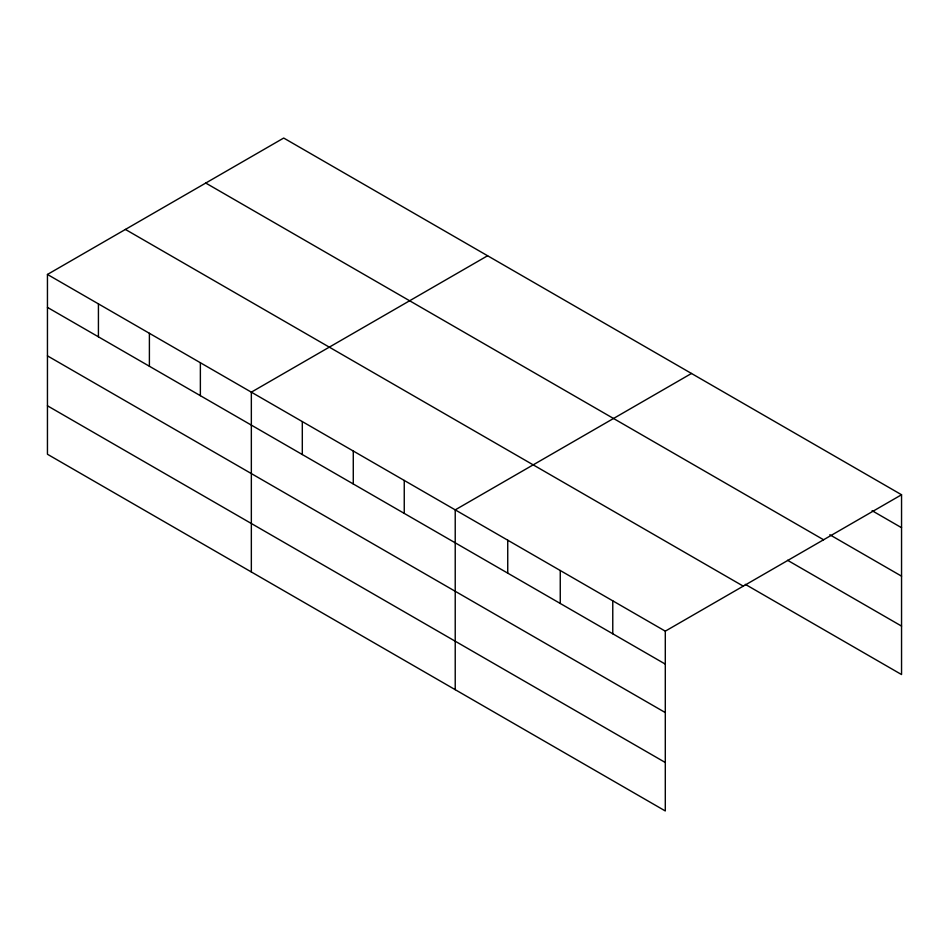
<?xml version="1.0" encoding="UTF-8"?>
<svg xmlns="http://www.w3.org/2000/svg" width="949" height="949" viewBox="0 0 949 949"><rect width="100%" height="100%" fill="white"/><g stroke="black" fill="none" stroke-linecap="round" stroke-linejoin="round"><path stroke-width="1.42" d="M665.296 712.569L665.296 631.156L47.45 274.451L47.45 454.251L665.296 810.956L665.296 712.569L47.45 355.863M745.285 584.335L901.55 674.549L901.55 494.749L283.704 138.044L47.45 274.451M487.596 255.756L251.343 392.162L251.343 571.962M691.489 373.467L455.223 509.874L455.223 689.674M665.296 631.156L901.55 494.749M872.095 510.692L901.55 527.703M829.817 534.75L901.55 576.162M205.743 183.05L823.59 539.767M787.551 560.278L901.55 626.091M125.41 229.433L743.257 586.138M47.45 307.393L665.296 664.11M47.45 405.792L665.296 762.498M612.769 600.836L612.769 633.79M560.254 570.515L560.254 603.469M507.739 540.195L507.739 573.149M404.25 480.443L404.25 513.397M353.277 451.012L353.277 483.966M302.304 421.581L302.304 454.535M200.369 362.732L200.369 395.686M149.396 333.301L149.396 366.255M98.423 303.87L98.423 336.824"/></g></svg>
